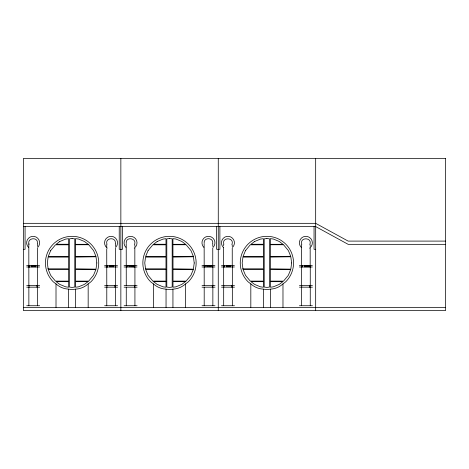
<?xml version="1.0" encoding="UTF-8"?>
<svg xmlns="http://www.w3.org/2000/svg" width="469" height="469" viewBox="0 0 469 469"><rect width="100%" height="100%" fill="white"/><g stroke="black" fill="none" stroke-linecap="round" stroke-linejoin="round"><path stroke-width="0.7" d="M37.397 243.505C38.54 236.458 26.534 237.677 29.072 244.349M115.321 243.505C116.464 236.458 104.464 237.677 107.002 244.349M126.225 243.253C125.499 236.153 137.405 238.07 134.48 244.584M204.15 243.253C203.37 236.992 213.876 237.302 212.727 243.505M231.885 244.584C234.963 237.162 221.262 236.757 223.889 244.349M309.81 244.584C312.887 237.162 299.187 236.757 301.819 244.349M88.166 283.915L90.922 281.799A26.639 26.639 0 0 0 90.922 244.12A26.639 26.639 0 0 0 53.249 244.12A26.639 26.639 0 0 0 53.249 281.799L56.01 283.915A19.997 19.997 0 0 0 68.638 289.144L72.085 289.602L75.532 289.144A19.997 19.997 0 0 0 88.166 283.915L88.166 307.359M185.572 283.915L188.333 281.799A26.639 26.639 0 0 0 188.333 244.12A26.639 26.639 0 0 0 150.655 244.12A26.639 26.639 0 0 0 150.655 281.799L153.416 283.915A19.997 19.997 0 0 0 166.044 289.144L169.491 289.602L172.938 289.144A19.997 19.997 0 0 0 185.572 283.915L185.572 307.359M282.977 283.915L285.738 281.799A26.639 26.639 0 0 0 285.738 244.12A26.639 26.639 0 0 0 248.066 244.12A26.639 26.639 0 0 0 248.066 281.799L250.821 283.915A19.997 19.997 0 0 0 263.455 289.144L266.902 289.602L270.349 289.144A19.997 19.997 0 0 0 282.977 283.915L282.977 307.359M23.45 223.332L315.672 223.332L348.145 241.095L445.55 241.095M23.45 226.58L315.672 226.58L348.145 244.337L445.55 244.337M23.45 249.309L25.074 249.309L25.074 226.58M315.672 249.309L314.048 249.309L314.048 226.58M26.651 265.36L39.595 265.36M104.575 265.36L117.52 265.36M124.056 265.36L137.001 265.36M201.987 265.36L214.925 265.36M221.468 265.36L234.406 265.36M299.392 265.36L312.336 265.36M26.651 266.984L39.595 266.984M104.575 266.984L117.52 266.984M124.056 266.984L137.001 266.984M201.987 266.984L214.925 266.984M221.468 266.984L234.406 266.984M299.392 266.984L312.336 266.984M47.938 268.831L68.58 268.831L68.58 257.088L48.131 257.088L47.357 262.962L48.131 268.831M145.343 268.831L165.985 268.831L165.985 257.088L145.537 257.088L144.763 262.962L145.537 268.831M242.749 268.831L263.396 268.831L263.396 257.088L242.948 257.088L242.174 262.962L242.948 268.831M26.698 285.545L39.683 285.545M104.622 285.545L117.613 285.545M124.103 285.545L137.095 285.545M202.033 285.545L215.019 285.545M221.515 285.545L234.5 285.545M299.439 285.545L312.424 285.545M26.698 287.169L39.683 287.169M104.622 287.169L117.613 287.169M124.103 287.169L137.095 287.169M202.033 287.169L215.019 287.169M221.515 287.169L234.5 287.169M299.439 287.169L312.424 287.169M26.698 305.735L39.683 305.735M104.622 305.735L117.613 305.735M124.103 305.735L137.095 305.735M202.033 305.735L215.019 305.735M221.515 305.735L234.5 305.735M299.439 305.735L312.424 305.735M23.45 307.359L445.55 307.359M315.672 158.393L315.672 310.607M310.261 266.984L310.261 305.735M310.173 244.965L310.173 246.395M310.173 248.101L310.173 266.984M309.681 285.545L309.681 287.169M309.376 265.36L309.376 266.984M308.602 265.36L308.602 266.984M307.635 265.36L307.635 266.984M306.556 265.36L306.556 266.984M305.425 265.36L305.425 266.984M304.328 265.36L304.328 266.984M302.511 265.36L302.511 266.984M301.913 265.36L301.913 266.984M301.749 285.545L301.749 287.169M301.602 266.984L301.602 285.545M301.602 287.169L301.602 305.735M301.555 244.642L301.555 266.984M270.349 289.144L270.349 307.359M263.455 289.144L263.455 307.359M250.821 283.915L250.821 307.359M232.337 266.984L232.337 305.735M232.243 244.965L232.243 246.395M232.243 248.101L232.243 266.984M231.756 285.545L231.756 287.169M230.672 265.36L230.672 266.984M229.71 265.36L229.71 266.984M228.632 265.36L228.632 266.984M227.5 265.36L227.5 266.984M226.398 265.36L226.398 266.984M224.581 265.36L224.581 266.984M223.989 265.36L223.989 266.984M223.889 265.36L223.889 266.984M223.824 285.545L223.824 287.169M223.631 244.642L223.631 245.727M223.631 247.093L223.678 285.545M223.678 287.169L223.678 305.735M219.891 226.58L219.891 249.309L216.643 249.309L216.643 226.58M218.267 158.393L218.267 310.607M212.856 266.984L212.856 305.735M212.762 243.827L212.762 246.395M212.762 248.101L212.762 266.984M212.275 285.545L212.275 287.169M211.191 265.36L211.191 266.984M210.229 265.36L210.229 266.984M209.145 265.36L209.145 266.984M208.019 265.36L208.019 266.984M206.917 265.36L206.917 266.984M205.1 265.36L205.1 266.984M204.507 265.36L204.507 266.984M204.197 285.545L204.15 243.857M204.197 287.169L204.197 305.735M172.938 289.144L172.938 307.359M166.044 289.144L166.044 307.359M153.416 283.915L153.416 307.359M134.925 266.984L134.925 305.735M134.838 244.965L134.838 246.395M134.838 248.101L134.838 266.984M134.345 285.545L134.345 287.169M134.04 265.36L134.04 266.984M133.266 265.36L133.266 266.984M132.305 265.36L132.305 266.984M131.22 265.36L131.22 266.984M130.089 265.36L130.089 266.984M128.993 265.36L128.993 266.984M127.175 265.36L127.175 266.984M126.583 265.36L126.583 266.984M126.225 243.857L126.267 285.545M126.267 287.169L126.267 305.735M122.479 226.58L122.479 249.309L119.232 249.309L119.232 226.58M120.855 158.393L120.855 310.607M115.444 266.984L115.444 305.735M115.356 243.827L115.356 246.395M115.356 248.101L115.356 266.984M114.864 285.545L114.864 287.169M113.785 265.36L113.785 266.984M112.824 265.36L112.824 266.984M111.739 265.36L111.739 266.984M110.608 265.36L110.608 266.984M109.512 265.36L109.512 266.984M107.694 265.36L107.694 266.984M107.096 265.36L107.096 266.984M107.002 265.36L107.002 266.984M106.938 285.545L106.938 287.169M106.785 285.545L106.739 248.722M106.785 287.169L106.785 305.735M106.739 244.642L106.739 247.093M75.532 289.144L75.532 307.359M68.638 289.144L68.638 307.359M56.01 283.915L56.01 307.359M37.52 266.984L37.52 305.735M37.426 243.827L37.426 246.395M37.426 248.101L37.426 266.984M36.94 285.545L36.94 287.169M35.855 265.36L35.855 266.984M34.894 265.36L34.894 266.984M33.815 265.36L33.815 266.984M32.683 265.36L32.683 266.984M31.581 265.36L31.581 266.984M29.764 265.36L29.764 266.984M29.172 265.36L29.172 266.984M29.072 265.36L29.072 266.984M29.008 285.545L29.008 287.169M28.814 243.857L28.861 285.545M28.861 287.169L28.861 305.735M107.325 248.136A6.496 6.496 0 0 1 105.953 238.785A6.496 6.496 0 0 1 115.368 237.965A6.496 6.496 0 0 1 115.638 247.409M28.533 247.409A6.496 6.496 0 0 1 28.533 238.223A6.496 6.496 0 0 1 37.713 238.223A6.496 6.496 0 0 1 37.713 247.409M203.863 247.409A6.496 6.496 0 0 1 203.863 238.223A6.496 6.496 0 0 1 213.049 238.223A6.496 6.496 0 0 1 213.049 247.409M125.938 247.409A6.496 6.496 0 0 1 126.214 237.965A6.496 6.496 0 0 1 135.623 238.785A6.496 6.496 0 0 1 134.251 248.136M301.274 247.409A6.496 6.496 0 0 1 301.549 237.965A6.496 6.496 0 0 1 310.959 238.785A6.496 6.496 0 0 1 309.587 248.136M223.344 247.409A6.496 6.496 0 0 1 223.344 238.223A6.496 6.496 0 0 1 232.53 238.223A6.496 6.496 0 0 1 232.53 247.409M96.813 262.962L95.998 269.159L75.591 268.837L75.591 257.082L95.998 256.766L96.813 262.962M194.225 262.962L193.404 269.159L173.002 268.837L173.002 257.082L193.404 256.766L194.225 262.962M291.63 262.962L290.815 269.159L270.408 268.837L270.408 257.082L290.815 256.766L291.63 262.962M50.67 250.593L48.207 256.543L68.58 256.543L68.58 244.8L55.483 244.8L50.67 250.593M95.834 269.693L93.501 275.326L88.694 281.119L75.591 281.119L75.591 269.376L95.834 269.693M148.075 250.593L145.613 256.543L165.985 256.543L165.985 244.8L152.888 244.8L148.075 250.593M193.24 269.693L190.906 275.326L186.099 281.119L173.002 281.119L173.002 269.376L193.24 269.693M245.486 250.593L243.018 256.543L263.396 256.543L263.396 244.8L250.294 244.8L245.486 250.593M290.651 269.693L288.318 275.326L283.505 281.119L270.408 281.119L270.408 269.376L290.651 269.693M59.721 241.547L56.186 244.255L68.58 244.255L68.58 238.692L65.683 239.073L59.721 241.547M87.984 281.664L84.449 284.378L78.487 286.846L75.591 287.227L75.591 281.664L87.984 281.664M157.127 241.547L153.592 244.255L165.985 244.255L165.985 238.692L163.095 239.073L157.127 241.547M185.396 281.664L181.861 284.378L175.893 286.846L173.002 287.227L173.002 281.664L185.396 281.664M254.538 241.547L251.003 244.255L263.396 244.255L263.396 238.692L260.5 239.073L254.538 241.547M282.801 281.664L279.266 284.378L273.304 286.846L270.408 287.227L270.408 281.664L282.801 281.664M72.085 238.504L69.389 238.856L69.389 287.063L72.085 287.415L74.782 287.063L74.782 238.856L72.085 238.504M169.491 238.504L166.8 238.856L166.8 287.063L169.491 287.415L172.187 287.063L172.187 238.856L169.491 238.504M266.902 238.504L264.205 238.856L264.205 287.063L266.902 287.415L269.593 287.063L269.593 238.856L266.902 238.504M95.916 256.279L75.538 256.596L75.538 244.742L88.711 244.742L93.548 250.569L95.916 256.279M193.322 256.279L172.944 256.596L172.944 244.742L186.117 244.742L190.959 250.569L193.322 256.279M290.727 256.279L270.355 256.596L270.355 244.742L283.528 244.742L288.365 250.569L290.727 256.279M445.55 158.393L23.45 158.393L23.45 310.607L445.55 310.607L445.55 158.393M88.149 244.314L75.538 244.314L75.538 238.633L78.499 239.02L84.479 241.494L88.149 244.314M185.554 244.314L172.944 244.314L172.944 238.633L175.91 239.02L181.884 241.494L185.554 244.314M282.959 244.314L270.355 244.314L270.355 238.633L273.316 239.02L279.295 241.494L282.959 244.314M68.58 269.376L48.201 269.376L50.67 275.326L55.483 281.119L68.58 281.119L68.58 269.376M165.985 269.376L145.607 269.376L148.075 275.326L152.888 281.119L165.985 281.119L165.985 269.376M263.396 269.376L243.018 269.376L245.486 275.326L250.294 281.119L263.396 281.119L263.396 269.376M68.58 281.664L56.186 281.664L59.721 284.378L65.683 286.846L68.58 287.227L68.58 281.664M165.985 281.664L153.592 281.664L157.127 284.378L163.095 286.846L165.985 287.227L165.985 281.664M263.396 281.664L251.003 281.664L254.538 284.378L260.5 286.846L263.396 287.227L263.396 281.664"/></g></svg>
